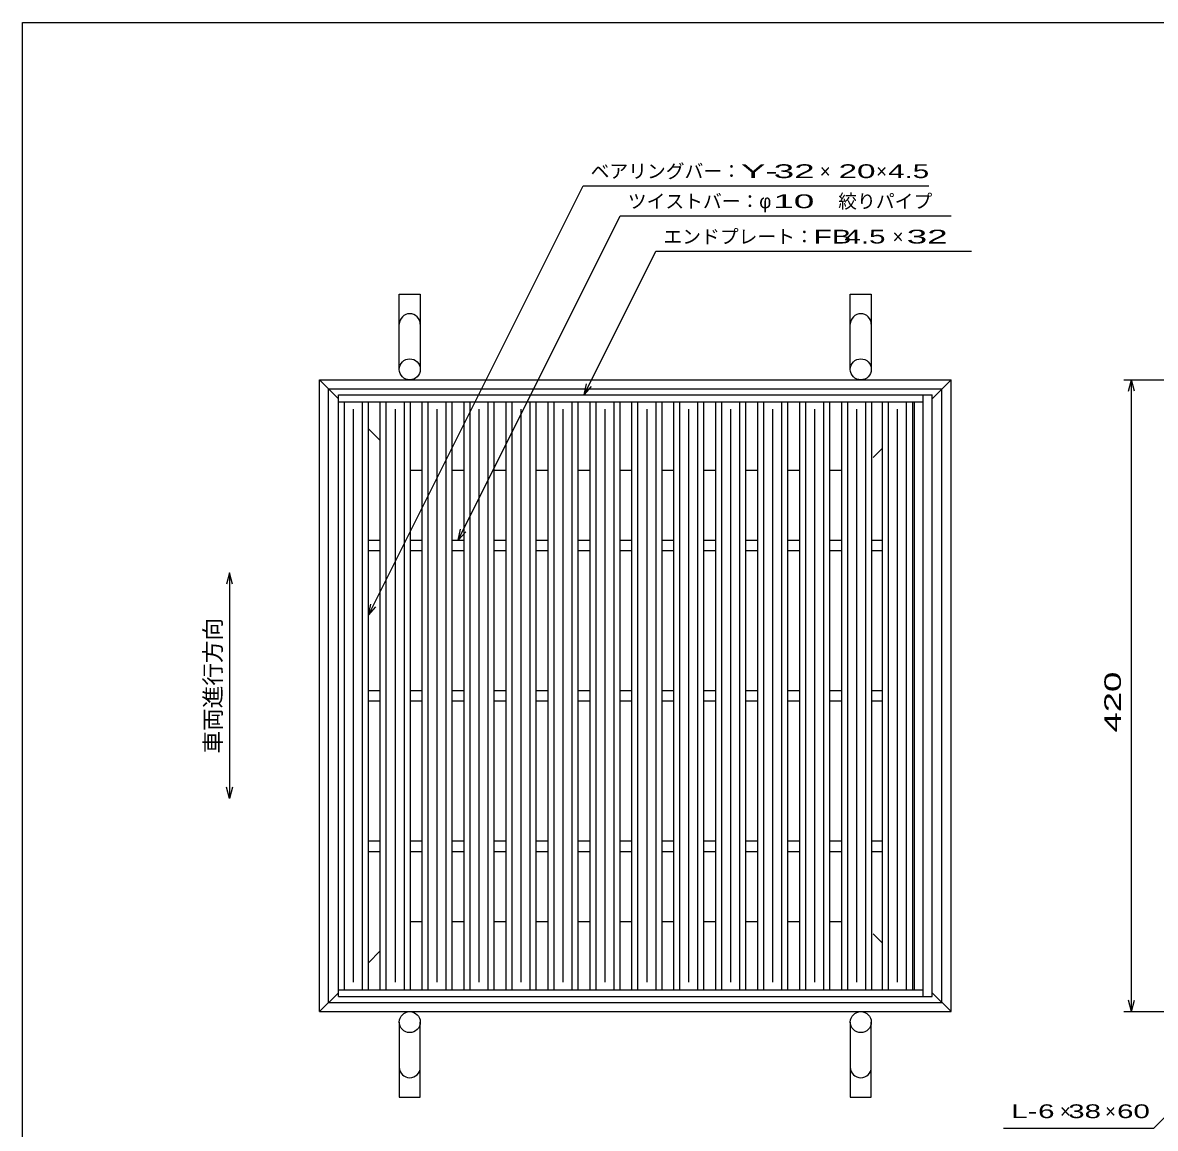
# Model space of a CAD drawing. Units: millimetres, scale not verified. Extents: x -910 to 862, y -642 to 530.
# Drawn here: x -868 to -115, y -206 to 530 of the extents above; entities that cross this region are included whole.
import ezdxf
from ezdxf.enums import TextEntityAlignment as Align

# ---------------------------------------------------------------- set-up
doc = ezdxf.new("R2010")
doc.units = ezdxf.units.MM
doc.header["$LTSCALE"] = 5
for name, color, linetype, lineweight in [('0_2', 150, 'Continuous', 25), ('16', 3, 'Continuous', 25), ('17', 3, 'Continuous', 25), ('19', 6, 'Continuous', 25), ('22', 4, 'Continuous', 25)]:
    doc.layers.add(name, color=color, linetype=linetype, lineweight=lineweight)
doc.styles.add('ベクトル', font='')
doc.styles.get('ベクトル').set_extended_font_data('ベクトル')

msp = doc.modelspace()

# ---------------------------------------------------------------- linework, layer by layer
at = {"layer": '0_2'}
for p, q in [((-868, -570.5), (-868, 529.5)), ((-868, 529.5), (862, 529.5))]:
    msp.add_line(p, q, dxfattribs=at)
at = {"layer": '0_2', "color": 4}
for p, q in [((-730.5, 163.667), (-732.5, 156.167)), ((-728.5, 156.167), (-730.5, 163.667)), ((-730.5, 163.667), (-730.5, 13.667)), ((-730.5, 13.667), (-732.5, 21.167)), ((-728.5, 21.167), (-730.5, 13.667))]:
    msp.add_line(p, q, dxfattribs=at)
at = {"layer": '16'}
for p, q in [((-658, 282), (-269, 282)), ((-658, 277.5), (-658, 282)), ((-269, 277.5), (-269, 282)), ((-658, 277.5), (-269, 277.5)), ((-658, -113.5), (-658, 277.5)), ((-658, 277.5), (-638, 277.5)), ((-654, -113.5), (-654, 277.5)), ((-648, -108.5), (-648, 272.5)), ((-642, -113.5), (-642, 277.5)), ((-638, -113.5), (-638, 277.5)), ((-630.1, -113.5), (-630.1, 277.5)), ((-630.1, 277.5), (-610.1, 277.5)), ((-626.1, -113.5), (-626.1, 277.5)), ((-620.1, -108.5), (-620.1, 272.5)), ((-614.1, -113.5), (-614.1, 277.5)), ((-610.1, -113.5), (-610.1, 277.5)), ((-602.2, -113.5), (-602.2, 277.5)), ((-602.2, 277.5), (-582.2, 277.5)), ((-598.2, -113.5), (-598.2, 277.5)), ((-592.2, -108.5), (-592.2, 272.5)), ((-586.2, -113.5), (-586.2, 277.5)), ((-582.2, -113.5), (-582.2, 277.5)), ((-574.3, -113.5), (-574.3, 277.5)), ((-574.3, 277.5), (-554.3, 277.5)), ((-570.3, -113.5), (-570.3, 277.5)), ((-564.3, -108.5), (-564.3, 272.5)), ((-558.3, -113.5), (-558.3, 277.5)), ((-554.3, -113.5), (-554.3, 277.5)), ((-546.4, -113.5), (-546.4, 277.5)), ((-546.4, 277.5), (-526.4, 277.5)), ((-542.4, -113.5), (-542.4, 277.5)), ((-536.4, -108.5), (-536.4, 272.5)), ((-530.4, -113.5), (-530.4, 277.5)), ((-526.4, -113.5), (-526.4, 277.5)), ((-518.5, -113.5), (-518.5, 277.5)), ((-518.5, 277.5), (-498.5, 277.5)), ((-514.5, -113.5), (-514.5, 277.5)), ((-508.5, -108.5), (-508.5, 272.5)), ((-502.5, -113.5), (-502.5, 277.5)), ((-498.5, -113.5), (-498.5, 277.5)), ((-490.6, -113.5), (-490.6, 277.5)), ((-490.6, 277.5), (-470.6, 277.5)), ((-486.6, -113.5), (-486.6, 277.5)), ((-480.6, -108.5), (-480.6, 272.5)), ((-474.6, -113.5), (-474.6, 277.5)), ((-470.6, -113.5), (-470.6, 277.5)), ((-462.7, -113.5), (-462.7, 277.5)), ((-462.7, 277.5), (-442.7, 277.5)), ((-458.7, -113.5), (-458.7, 277.5)), ((-452.7, -108.5), (-452.7, 272.5)), ((-446.7, -113.5), (-446.7, 277.5)), ((-442.7, -113.5), (-442.7, 277.5)), ((-434.8, -113.5), (-434.8, 277.5)), ((-434.8, 277.5), (-414.8, 277.5)), ((-430.8, -113.5), (-430.8, 277.5)), ((-424.8, -108.5), (-424.8, 272.5)), ((-418.8, -113.5), (-418.8, 277.5)), ((-414.8, -113.5), (-414.8, 277.5)), ((-406.9, -113.5), (-406.9, 277.5)), ((-406.9, 277.5), (-386.9, 277.5)), ((-402.9, -113.5), (-402.9, 277.5)), ((-396.9, -108.5), (-396.9, 272.5)), ((-390.9, -113.5), (-390.9, 277.5)), ((-386.9, -113.5), (-386.9, 277.5)), ((-379, -113.5), (-379, 277.5)), ((-379, 277.5), (-359, 277.5)), ((-375, -113.5), (-375, 277.5)), ((-369, -108.5), (-369, 272.5)), ((-363, -113.5), (-363, 277.5)), ((-359, -113.5), (-359, 277.5)), ((-351.1, -113.5), (-351.1, 277.5)), ((-351.1, 277.5), (-331.1, 277.5)), ((-347.1, -113.5), (-347.1, 277.5)), ((-341.1, -108.5), (-341.1, 272.5)), ((-335.1, -113.5), (-335.1, 277.5)), ((-331.1, -113.5), (-331.1, 277.5)), ((-323.2, -113.5), (-323.2, 277.5)), ((-323.2, 277.5), (-303.2, 277.5)), ((-319.2, -113.5), (-319.2, 277.5)), ((-313.2, -108.5), (-313.2, 272.5)), ((-307.2, -113.5), (-307.2, 277.5)), ((-303.2, -113.5), (-303.2, 277.5)), ((-296, -113.5), (-296, 277.5)), ((-296, 277.5), (-269, 277.5)), ((-292, -113.5), (-292, 277.5)), ((-286, -108.5), (-286, 272.5)), ((-280, -113.5), (-280, 277.5)), ((-276, -113.5), (-276, 277.5)), ((-638, 185.5), (-630.1, 185.5)), ((-610.1, 185.5), (-602.2, 185.5)), ((-582.2, 185.5), (-574.3, 185.5)), ((-554.3, 185.5), (-546.4, 185.5)), ((-526.4, 185.5), (-518.5, 185.5)), ((-498.5, 185.5), (-490.6, 185.5)), ((-470.6, 185.5), (-462.7, 185.5)), ((-442.7, 185.5), (-434.8, 185.5)), ((-414.8, 185.5), (-406.9, 185.5)), ((-386.9, 185.5), (-379, 185.5)), ((-359, 185.5), (-351.1, 185.5)), ((-331.1, 185.5), (-323.2, 185.5)), ((-303.2, 185.5), (-296, 185.5)), ((-638, 178.5), (-630.1, 178.5)), ((-610.1, 178.5), (-602.2, 178.5)), ((-582.2, 178.5), (-574.3, 178.5)), ((-554.3, 178.5), (-546.4, 178.5)), ((-526.4, 178.5), (-518.5, 178.5)), ((-498.5, 178.5), (-490.6, 178.5)), ((-470.6, 178.5), (-462.7, 178.5)), ((-442.7, 178.5), (-434.8, 178.5)), ((-414.8, 178.5), (-406.9, 178.5)), ((-386.9, 178.5), (-379, 178.5)), ((-359, 178.5), (-351.1, 178.5)), ((-331.1, 178.5), (-323.2, 178.5)), ((-303.2, 178.5), (-296, 178.5)), ((-638, 85.5), (-630.1, 85.5)), ((-610.1, 85.5), (-602.2, 85.5)), ((-582.2, 85.5), (-574.3, 85.5)), ((-554.3, 85.5), (-546.4, 85.5)), ((-526.4, 85.5), (-518.5, 85.5)), ((-498.5, 85.5), (-490.6, 85.5)), ((-470.6, 85.5), (-462.7, 85.5)), ((-442.7, 85.5), (-434.8, 85.5)), ((-414.8, 85.5), (-406.9, 85.5)), ((-386.9, 85.5), (-379, 85.5)), ((-359, 85.5), (-351.1, 85.5)), ((-331.1, 85.5), (-323.2, 85.5)), ((-303.2, 85.5), (-296, 85.5)), ((-638, 78.5), (-630.1, 78.5)), ((-610.1, 78.5), (-602.2, 78.5)), ((-582.2, 78.5), (-574.3, 78.5)), ((-554.3, 78.5), (-546.4, 78.5)), ((-526.4, 78.5), (-518.5, 78.5)), ((-498.5, 78.5), (-490.6, 78.5)), ((-470.6, 78.5), (-462.7, 78.5)), ((-442.7, 78.5), (-434.8, 78.5)), ((-414.8, 78.5), (-406.9, 78.5)), ((-386.9, 78.5), (-379, 78.5)), ((-359, 78.5), (-351.1, 78.5)), ((-331.1, 78.5), (-323.2, 78.5)), ((-303.2, 78.5), (-296, 78.5)), ((-638, -14.5), (-630.1, -14.5)), ((-610.1, -14.5), (-602.2, -14.5)), ((-582.2, -14.5), (-574.3, -14.5)), ((-554.3, -14.5), (-546.4, -14.5)), ((-526.4, -14.5), (-518.5, -14.5)), ((-498.5, -14.5), (-490.6, -14.5)), ((-470.6, -14.5), (-462.7, -14.5)), ((-442.7, -14.5), (-434.8, -14.5)), ((-414.8, -14.5), (-406.9, -14.5)), ((-386.9, -14.5), (-379, -14.5)), ((-359, -14.5), (-351.1, -14.5)), ((-331.1, -14.5), (-323.2, -14.5)), ((-303.2, -14.5), (-296, -14.5)), ((-638, -21.5), (-630.1, -21.5)), ((-610.1, -21.5), (-602.2, -21.5)), ((-582.2, -21.5), (-574.3, -21.5)), ((-554.3, -21.5), (-546.4, -21.5)), ((-526.4, -21.5), (-518.5, -21.5)), ((-498.5, -21.5), (-490.6, -21.5)), ((-470.6, -21.5), (-462.7, -21.5)), ((-442.7, -21.5), (-434.8, -21.5)), ((-414.8, -21.5), (-406.9, -21.5)), ((-386.9, -21.5), (-379, -21.5)), ((-359, -21.5), (-351.1, -21.5)), ((-331.1, -21.5), (-323.2, -21.5)), ((-303.2, -21.5), (-296, -21.5)), ((-658, -113.5), (-269, -113.5)), ((-658, -118), (-658, -113.5)), ((-658, -113.5), (-638, -113.5)), ((-658, -118), (-269, -118)), ((-630.1, -113.5), (-610.1, -113.5)), ((-602.2, -113.5), (-582.2, -113.5)), ((-574.3, -113.5), (-554.3, -113.5)), ((-546.4, -113.5), (-526.4, -113.5)), ((-518.5, -113.5), (-498.5, -113.5)), ((-490.6, -113.5), (-470.6, -113.5)), ((-462.7, -113.5), (-442.7, -113.5)), ((-434.8, -113.5), (-414.8, -113.5)), ((-406.9, -113.5), (-386.9, -113.5)), ((-379, -113.5), (-359, -113.5)), ((-351.1, -113.5), (-331.1, -113.5)), ((-323.2, -113.5), (-303.2, -113.5)), ((-296, -113.5), (-269, -113.5)), ((-269, -118), (-269, -113.5))]:
    msp.add_line(p, q, dxfattribs=at)
at = {"layer": '17'}
for p, q in [((-269, 282), (-263, 282)), ((-263, -118), (-263, 282)), ((-275, 277.5), (-275, -113.5)), ((-269, -113.5), (-269, 277.5)), ((-269, -118), (-263, -118))]:
    msp.add_line(p, q, dxfattribs=at)
at = {"layer": '19'}
for p, q in [((-617.5, 299), (-617.5, 349)), ((-617.5, 349), (-603.5, 349)), ((-603.5, 349), (-603.5, 299)), ((-317.5, 299), (-317.5, 349)), ((-317.5, 349), (-303.5, 349)), ((-303.5, 349), (-303.5, 299)), ((-670.5, 292), (-250.5, 292)), ((-670.5, -128), (-670.5, 292)), ((-658, 279.5), (-670.5, 292)), ((-263, 279.5), (-250.5, 292)), ((-250.5, -128), (-250.5, 292)), ((-664.5, 286), (-256.5, 286)), ((-664.5, -122), (-664.5, 286)), ((-256.5, -122), (-256.5, 286)), ((-630.1, 251.6), (-638, 259.5)), ((-302.2, 240.3), (-296, 246.5)), ((-610.1, 232), (-602.2, 232)), ((-582.2, 232), (-574.3, 232)), ((-554.3, 232), (-546.4, 232)), ((-526.4, 232), (-518.5, 232)), ((-498.5, 232), (-490.6, 232)), ((-470.6, 232), (-462.7, 232)), ((-442.7, 232), (-434.8, 232)), ((-414.8, 232), (-406.9, 232)), ((-386.9, 232), (-379, 232)), ((-359, 232), (-351.1, 232)), ((-331.1, 232), (-323.2, 232)), ((-610.1, -68), (-602.2, -68)), ((-582.2, -68), (-574.3, -68)), ((-554.3, -68), (-546.4, -68)), ((-526.4, -68), (-518.5, -68)), ((-498.5, -68), (-490.6, -68)), ((-470.6, -68), (-462.7, -68)), ((-442.7, -68), (-434.8, -68)), ((-414.8, -68), (-406.9, -68)), ((-386.9, -68), (-379, -68)), ((-359, -68), (-351.1, -68)), ((-331.1, -68), (-323.2, -68)), ((-296, -82.5), (-302.2, -76.3)), ((-638, -95.5), (-630.1, -87.6)), ((-670.5, -128), (-658, -115.5)), ((-250.5, -128), (-263, -115.5)), ((-670.5, -128), (-250.5, -128)), ((-664.5, -122), (-256.5, -122)), ((-617.5, -135), (-617.5, -185)), ((-603.5, -185), (-603.5, -135)), ((-317.5, -135), (-317.5, -185)), ((-303.5, -185), (-303.5, -135)), ((-617.5, -185), (-603.5, -185)), ((-317.5, -185), (-303.5, -185))]:
    msp.add_line(p, q, dxfattribs=at)
for centre in [(-610.5, 299), (-310.5, 299), (-610.5, -135), (-310.5, -135)]:
    msp.add_circle(centre, 7, dxfattribs=at)
for centre, start, end in [((-610.5, 329), 0, 180), ((-310.5, 329), 0, 180), ((-610.5, -165), 180, 0), ((-310.5, -165), 180, 0)]:
    msp.add_arc(centre, 7, start, end, dxfattribs=at)
at = {"layer": '22'}
for p, q in [((-638, 135.5), (-495.25, 421)), ((-495.25, 421), (-265.25, 421)), ((-578.25, 185.5), (-470.5, 401)), ((-470.5, 401), (-250.5, 401)), ((-494.55, 282), (-446.8, 377.5)), ((-446.8, 377.5), (-236.8, 377.5)), ((-494.55, 282), (-493.05, 289.3)), ((-494.55, 282), (-489.55, 287.5)), ((-135.5, 292), (-40.5, 292)), ((-132.5, 284.5), (-130.5, 292)), ((-128.5, 284.5), (-130.5, 292)), ((-130.5, -128), (-130.5, 292)), ((-578.25, 185.5), (-576.75, 192.8)), ((-578.25, 185.5), (-573.25, 191)), ((-638, 135.5), (-636.5, 142.8)), ((-638, 135.5), (-633, 141)), ((-130.5, -128), (-132.5, -120.5)), ((-130.5, -128), (-128.5, -120.5)), ((-135.5, -128), (-40.5, -128)), ((-115.5, -205.5), (-40.5, -130.5)), ((-215.5, -205.5), (-115.5, -205.5))]:
    msp.add_line(p, q, dxfattribs=at)

# ---------------------------------------------------------------- texts
at = {"layer": '0_2', "color": 2, "style": 'ベクトル'}
msp.add_text('車両進行方向', height=11, rotation=90, dxfattribs=at).set_placement((-741.5, 43.667), align=Align.MIDDLE_LEFT)
at = {"layer": '22', "color": 2, "style": 'ベクトル'}
for s, p in [('ベアリングバー：', (-490.25, 430.75)), ('×', (-337.75, 430.75)), ('×', (-300.25, 430.75)), ('ツイストバー：', (-465.5, 410.75)), ('絞りパイプ', (-325.5, 410.75)), ('φ', (-378, 410.75)), ('エンドプレート：', (-441.8, 387.25)), ('×', (-289.3, 387.25)), ('×', (-178, -194.25)), ('×', (-148, -194.25))]:
    msp.add_text(s, height=9.164, dxfattribs=at).set_placement(p, align=Align.MIDDLE_LEFT)
for s, width, p in [('Y-', 2, (-390.25, 430.75)), (' 32 ', 2, (-375.25, 430.75)), ('20', 1.8, (-325.25, 430.75)), (' 4.5 ', 1.6, (-297.75, 430.75)), (' 10 ', 2, (-375.5, 410.75)), ('FB', 1.6, (-341.8, 387.25)), (' 4.5 ', 1.6, (-326.8, 387.25)), (' 32 ', 2, (-286.8, 387.25)), ('L-', 1.6, (-210.5, -194.25)), (' 6 ', 1.6, (-198, -194.25)), (' 38 ', 1.6, (-178, -194.25)), (' 60 ', 1.6, (-145.5, -194.25))]:
    msp.add_text(s, height=9.164, dxfattribs=dict(at, width=width)).set_placement(p, align=Align.MIDDLE_LEFT)
at = {"layer": '22', "color": 2, "style": 'ベクトル', "width": 1.65}
msp.add_text(' 420 ', height=11, rotation=90, dxfattribs=at).set_placement((-143, 50.75), align=Align.MIDDLE_LEFT)

doc.saveas('drawing.dxf')
